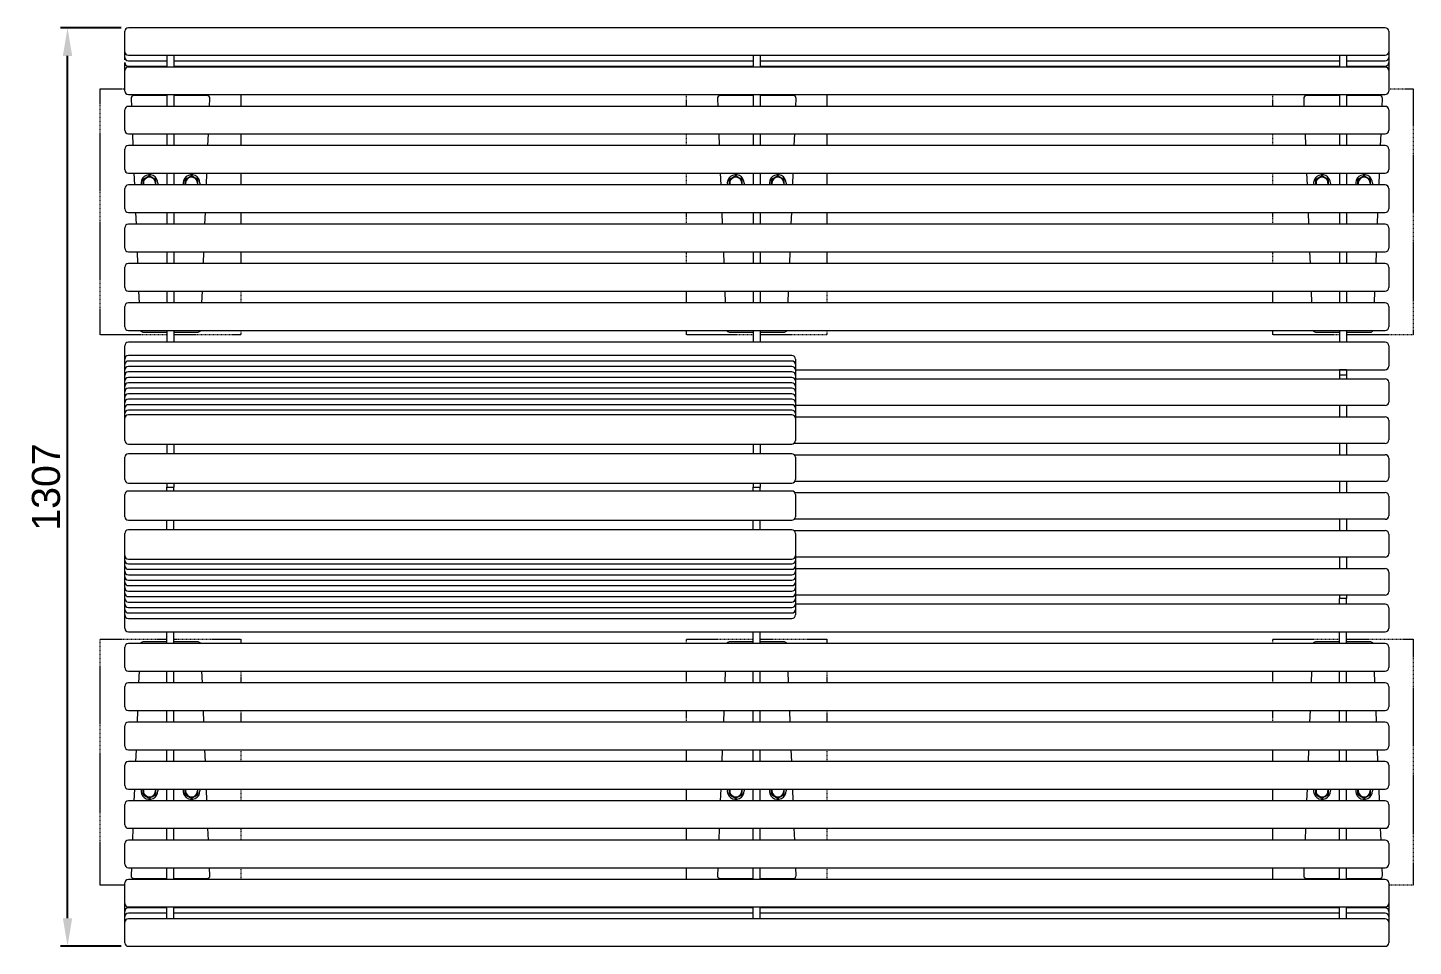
# Model space of a CAD drawing. Header units: millimetres. Extents: x -536 to 6037, y -221 to 4845.
# Drawn here: x -148 to 1825, y 1632 to 2939 of the extents above; entities that cross this region are included whole.
import ezdxf

# ---------------------------------------------------------------- set-up
doc = ezdxf.new("R2010")
doc.units = ezdxf.units.MM
doc.linetypes.add('HIDDEN', pattern=[1.905, 1.27, -0.635])
for name, color, linetype, lineweight in [('ZANO_R', 7, 'Continuous', 0), ('ZANO_R_przerywana', 7, 'HIDDEN', 0), ('ZANO_W', 1, 'Continuous', 0)]:
    doc.layers.add(name, color=color, linetype=linetype, lineweight=lineweight)
doc.styles.get("Standard").update_dxf_attribs({"font": 'ARIALUNI.TTF'})
doc.dimstyles.new('pl i ang', dxfattribs={"dimtxt": 50, "dimasz": 50, "dimexe": 1.25, "dimexo": 0.625, "dimgap": 10, "dimtad": 1, "dimtoh": 1, "dimtxsty": 'Standard', "dimcen": 2.5, "dimclrd": 1, "dimclre": 1, "dimclrt": 1, "dimadec": 0, "dimazin": 0, "dimtfac": 1, "dimtmove": 0, "dimatfit": 3, "dimfxl": 1, "dimarcsym": 1})

# ---------------------------------------------------------------- blocks, each defined once
blk = doc.blocks.new('*D424')
at = {"layer": 'ZANO_W', "color": 1, "lineweight": -2}
for p, q in [((-14.8, 2939.4), (-101.4, 2939.4)), ((-91.4, 1672), (-91.4, 2899.4)), ((-14.8, 1632), (-101.4, 1632))]:
    blk.add_line(p, q, dxfattribs=at)
at = {"layer": 'ZANO_W', "color": 1}
for points in [[(-84.8, 2899.4), (-98.1, 2899.4), (-91.4, 2939.4)], [(-98.1, 1672), (-84.8, 1672), (-91.4, 1632)]]:
    blk.add_solid(points, dxfattribs=at)
at = {"layer": 'ZANO_W', "color": 1, "insert": (-121.9, 2285.7), "char_height": 40, "attachment_point": 5, "rotation": 90}
blk.add_mtext('1307', dxfattribs=at)

msp = doc.modelspace()

# ---------------------------------------------------------------- linework, layer by layer
at = {"layer": 'ZANO_R'}
for p, q in [((-9.8, 2933.2), (-9.8, 2934.4)), ((-9.8, 2905.3), (-9.8, 2933.2)), ((1785.2, 2939.4), (-4.8, 2939.4)), ((1790.2, 2934.4), (1790.2, 2933.2)), ((1790.2, 2933.2), (1790.2, 2905.3)), ((-9.8, 2900.9), (-9.8, 2905.3)), ((-9.8, 2897.2), (-9.8, 2900.9)), ((1790.2, 2905.3), (1790.2, 2900.9)), ((1790.2, 2900.9), (1790.2, 2897.2)), ((-9.8, 2893.5), (-9.8, 2897.2)), ((-9.8, 2886), (-9.8, 2889.8)), ((-9.8, 2882.3), (-9.8, 2886)), ((-9.8, 2878.6), (-9.8, 2882.3)), ((-4.8, 2900.3), (1785.2, 2900.3)), ((-4.8, 2892.2), (50.2, 2892.2)), ((-4.8, 2884.8), (50.2, 2884.8)), ((1785.2, 2883.5), (-4.8, 2883.5)), ((50.2, 2900.3), (50.2, 2883.5)), ((60.2, 2900.3), (60.2, 2883.5)), ((60.2, 2892.2), (885.2, 2892.2)), ((60.2, 2884.8), (885.2, 2884.8)), ((885.2, 2900.3), (885.2, 2883.5)), ((895.2, 2900.3), (895.2, 2883.5)), ((895.2, 2892.2), (1720.2, 2892.2)), ((895.2, 2884.8), (1720.2, 2884.8)), ((1720.2, 2900.3), (1720.2, 2883.5)), ((1730.2, 2900.3), (1730.2, 2883.5)), ((1730.2, 2892.2), (1785.2, 2892.2)), ((1730.2, 2884.8), (1785.2, 2884.8)), ((1790.2, 2897.2), (1790.2, 2893.5)), ((1790.2, 2893.5), (1790.2, 2889.8)), ((1790.2, 2889.8), (1790.2, 2886)), ((1790.2, 2886), (1790.2, 2882.3)), ((1790.2, 2882.3), (1790.2, 2878.6)), ((-9.8, 2878.5), (-9.8, 2878.6)), ((-9.8, 2877.3), (-9.8, 2878.5)), ((-9.8, 2849.3), (-9.8, 2877.3)), ((1790.2, 2878.6), (1790.2, 2878.5)), ((1790.2, 2878.5), (1790.2, 2877.3)), ((1790.2, 2877.3), (1790.2, 2849.3)), ((-4.8, 2844.3), (1785.2, 2844.3)), ((50.2, 2842.9), (3.1, 2842.9)), ((50.2, 2844.3), (50.2, 2827.5)), ((60.2, 2844.3), (60.2, 2827.5)), ((107.3, 2842.9), (60.2, 2842.9)), ((885.2, 2842.9), (838.1, 2842.9)), ((885.2, 2844.3), (885.2, 2827.5)), ((895.2, 2844.3), (895.2, 2827.5)), ((942.3, 2842.9), (895.2, 2842.9)), ((1720.2, 2842.9), (1673.1, 2842.9)), ((1720.2, 2844.3), (1720.2, 2827.5)), ((1730.2, 2844.3), (1730.2, 2827.5)), ((1777.3, 2842.9), (1730.2, 2842.9)), ((-9.8, 2821.3), (-9.8, 2822.5)), ((1785.2, 2827.5), (-4.8, 2827.5)), ((-0.9, 2838.8), (-0.5, 2827.5)), ((110.8, 2827.5), (111.3, 2838.8)), ((834.1, 2838.8), (834.5, 2827.5)), ((945.8, 2827.5), (946.3, 2838.8)), ((1669.1, 2838.8), (1669.5, 2827.5)), ((1780.8, 2827.5), (1781.3, 2838.8)), ((1790.2, 2822.5), (1790.2, 2821.3)), ((-9.8, 2793.4), (-9.8, 2821.3)), ((1790.2, 2821.3), (1790.2, 2793.4)), ((-4.8, 2788.4), (1785.2, 2788.4)), ((1.1, 2788.4), (1.7, 2771.6)), ((50.2, 2788.4), (50.2, 2771.6)), ((60.2, 2788.4), (60.2, 2771.6)), ((108.6, 2771.6), (109.3, 2788.4)), ((836.1, 2788.4), (836.7, 2771.6)), ((885.2, 2788.4), (885.2, 2771.6)), ((895.2, 2788.4), (895.2, 2771.6)), ((943.6, 2771.6), (944.3, 2788.4)), ((1671.1, 2788.4), (1671.7, 2771.6)), ((1720.2, 2788.4), (1720.2, 2771.6)), ((1730.2, 2788.4), (1730.2, 2771.6)), ((1778.6, 2771.6), (1779.3, 2788.4)), ((-9.8, 2765.4), (-9.8, 2766.6)), ((-9.8, 2737.4), (-9.8, 2765.4)), ((1785.2, 2771.6), (-4.8, 2771.6)), ((1790.2, 2766.6), (1790.2, 2765.4)), ((1790.2, 2765.4), (1790.2, 2737.4)), ((-4.8, 2732.4), (1785.2, 2732.4)), ((3.2, 2732.4), (3.9, 2715.6)), ((16.2, 2718.2), (16.2, 2723.4)), ((34.2, 2723.4), (29.7, 2726)), ((34.2, 2718.2), (34.2, 2723.4)), ((50.2, 2732.4), (50.2, 2715.6)), ((60.2, 2732.4), (60.2, 2715.6)), ((76.2, 2718.2), (76.2, 2723.4)), ((94.2, 2718.2), (94.2, 2723.4)), ((106.5, 2715.6), (107.1, 2732.4)), ((838.2, 2732.4), (838.9, 2715.6)), ((851.2, 2718.2), (851.2, 2723.4)), ((869.2, 2718.2), (869.2, 2723.4)), ((885.2, 2732.4), (885.2, 2715.6)), ((895.2, 2732.4), (895.2, 2715.6)), ((911.2, 2718.2), (911.2, 2723.4)), ((929.2, 2718.2), (929.2, 2723.4)), ((941.5, 2715.6), (942.1, 2732.4)), ((1673.2, 2732.4), (1673.9, 2715.6)), ((1686.2, 2718.2), (1686.2, 2723.4)), ((1704.2, 2718.2), (1704.2, 2723.4)), ((1720.2, 2732.4), (1720.2, 2715.6)), ((1730.2, 2732.4), (1730.2, 2715.6)), ((1746.2, 2718.2), (1746.2, 2723.4)), ((1764.2, 2718.2), (1764.2, 2723.4)), ((1776.5, 2715.6), (1777.1, 2732.4)), ((-9.8, 2709.4), (-9.8, 2710.6)), ((-9.8, 2681.5), (-9.8, 2709.4)), ((1785.2, 2715.6), (-4.8, 2715.6)), ((16.2, 2715.6), (16.2, 2718.2)), ((34.2, 2715.6), (34.2, 2718.2)), ((76.2, 2715.6), (76.2, 2718.2)), ((94.2, 2715.6), (94.2, 2718.2)), ((851.2, 2715.6), (851.2, 2718.2)), ((869.2, 2715.6), (869.2, 2718.2)), ((911.2, 2715.6), (911.2, 2718.2)), ((929.2, 2715.6), (929.2, 2718.2)), ((1686.2, 2715.6), (1686.2, 2718.2)), ((1704.2, 2715.6), (1704.2, 2718.2)), ((1746.2, 2715.6), (1746.2, 2718.2)), ((1764.2, 2715.6), (1764.2, 2718.2)), ((1790.2, 2710.6), (1790.2, 2709.4)), ((1790.2, 2709.4), (1790.2, 2681.5)), ((-4.8, 2676.5), (1785.2, 2676.5)), ((5.4, 2676.5), (6.1, 2659.7)), ((50.2, 2676.5), (50.2, 2659.7)), ((60.2, 2676.5), (60.2, 2659.7)), ((104.3, 2659.7), (104.9, 2676.5)), ((840.4, 2676.5), (841.1, 2659.7)), ((885.2, 2676.5), (885.2, 2659.7)), ((895.2, 2676.5), (895.2, 2659.7)), ((939.3, 2659.7), (939.9, 2676.5)), ((1675.4, 2676.5), (1676.1, 2659.7)), ((1720.2, 2676.5), (1720.2, 2659.7)), ((1730.2, 2676.5), (1730.2, 2659.7)), ((1774.3, 2659.7), (1774.9, 2676.5)), ((-9.8, 2653.5), (-9.8, 2654.7)), ((-9.8, 2625.5), (-9.8, 2653.5)), ((1785.2, 2659.7), (-4.8, 2659.7)), ((1790.2, 2654.7), (1790.2, 2653.5)), ((1790.2, 2653.5), (1790.2, 2625.5)), ((-4.8, 2620.5), (1785.2, 2620.5)), ((7.6, 2620.5), (8.3, 2603.7)), ((50.2, 2620.5), (50.2, 2603.7)), ((60.2, 2620.5), (60.2, 2603.7)), ((102.1, 2603.7), (102.8, 2620.5)), ((842.6, 2620.5), (843.3, 2603.7)), ((885.2, 2620.5), (885.2, 2603.7)), ((895.2, 2620.5), (895.2, 2603.7)), ((937.1, 2603.7), (937.8, 2620.5)), ((1677.6, 2620.5), (1678.3, 2603.7)), ((1720.2, 2620.5), (1720.2, 2603.7)), ((1730.2, 2620.5), (1730.2, 2603.7)), ((1772.1, 2603.7), (1772.8, 2620.5)), ((-9.8, 2597.5), (-9.8, 2598.7)), ((-9.8, 2569.6), (-9.8, 2597.5)), ((1785.2, 2603.7), (-4.8, 2603.7)), ((1790.2, 2598.7), (1790.2, 2597.5)), ((1790.2, 2597.5), (1790.2, 2569.6)), ((-4.8, 2564.6), (1785.2, 2564.6)), ((1785.2, 2547.8), (-4.8, 2547.8)), ((9.8, 2564.6), (10.4, 2547.8)), ((50.2, 2564.6), (50.2, 2547.8)), ((60.2, 2564.6), (60.2, 2547.8)), ((99.9, 2547.8), (100.6, 2564.6)), ((844.8, 2564.6), (845.4, 2547.8)), ((885.2, 2564.6), (885.2, 2547.8)), ((895.2, 2564.6), (895.2, 2547.8)), ((934.9, 2547.8), (935.6, 2564.6)), ((1679.8, 2564.6), (1680.4, 2547.8)), ((1720.2, 2564.6), (1720.2, 2547.8)), ((1730.2, 2564.6), (1730.2, 2547.8)), ((1769.9, 2547.8), (1770.6, 2564.6)), ((-9.8, 2541.6), (-9.8, 2542.8)), ((-9.8, 2513.6), (-9.8, 2541.6)), ((1790.2, 2542.8), (1790.2, 2541.6)), ((1790.2, 2541.6), (1790.2, 2513.6)), ((-4.8, 2508.6), (1785.2, 2508.6)), ((15.9, 2506.2), (50.2, 2506.2)), ((50.2, 2508.6), (50.2, 2491.8)), ((60.2, 2508.6), (60.2, 2491.8)), ((60.2, 2506.2), (94.5, 2506.2)), ((850.9, 2506.2), (885.2, 2506.2)), ((885.2, 2508.6), (885.2, 2491.8)), ((895.2, 2508.6), (895.2, 2491.8)), ((895.2, 2506.2), (929.5, 2506.2)), ((1685.9, 2506.2), (1720.2, 2506.2)), ((1720.2, 2508.6), (1720.2, 2491.8)), ((1730.2, 2508.6), (1730.2, 2491.8)), ((1730.2, 2506.2), (1764.5, 2506.2)), ((-9.8, 2485.6), (-9.8, 2486.8)), ((1785.2, 2491.8), (-4.8, 2491.8)), ((1790.2, 2486.8), (1790.2, 2485.6)), ((-9.8, 2467.8), (-9.8, 2485.6)), ((-9.8, 2463.9), (-9.8, 2467.8)), ((940.2, 2472.8), (-4.8, 2472.8)), ((945.2, 2467.8), (945.2, 2463.9)), ((1790.2, 2485.6), (1790.2, 2457.7)), ((-9.8, 2460), (-9.8, 2463.9)), ((-9.8, 2456.1), (-9.8, 2460)), ((-9.8, 2452.3), (-9.8, 2456.1)), ((-9.8, 2448.4), (-9.8, 2452.3)), ((-9.8, 2444.5), (-9.8, 2448.4)), ((940.2, 2465), (-4.8, 2465)), ((940.2, 2457.3), (-4.8, 2457.3)), ((940.2, 2449.5), (-4.8, 2449.5)), ((945.2, 2463.9), (945.2, 2460)), ((945.2, 2460), (945.2, 2456.1)), ((945.2, 2456.1), (945.2, 2452.3)), ((945.2, 2452.7), (1785.2, 2452.7)), ((945.2, 2452.3), (945.2, 2448.4)), ((945.2, 2448.4), (945.2, 2444.5)), ((1720.2, 2452.7), (1720.2, 2452.6)), ((1730.2, 2452.6), (1720.2, 2452.6)), ((1720.2, 2452.6), (1720.2, 2444.7)), ((1730.2, 2452.7), (1730.2, 2452.6)), ((1730.2, 2452.6), (1730.2, 2444.7)), ((-9.8, 2440.6), (-9.8, 2444.5)), ((-9.8, 2436.7), (-9.8, 2440.6)), ((-9.8, 2432.8), (-9.8, 2436.7)), ((-9.8, 2429), (-9.8, 2432.8)), ((-9.8, 2425.1), (-9.8, 2429)), ((940.2, 2441.7), (-4.8, 2441.7)), ((940.2, 2434), (-4.8, 2434)), ((945.2, 2444.5), (945.2, 2440.6)), ((945.2, 2440.6), (945.2, 2436.7)), ((945.2, 2439.7), (1785.2, 2439.7)), ((945.2, 2436.7), (945.2, 2432.8)), ((945.2, 2432.8), (945.2, 2429)), ((945.2, 2429), (945.2, 2425.1)), ((1730.2, 2444.7), (1720.2, 2444.7)), ((1720.2, 2444.7), (1720.2, 2439.7)), ((1730.2, 2444.7), (1730.2, 2439.7)), ((1790.2, 2434.7), (1790.2, 2406.7)), ((-9.8, 2421.2), (-9.8, 2425.1)), ((-9.8, 2417.3), (-9.8, 2421.2)), ((-9.8, 2413.4), (-9.8, 2417.3)), ((-9.8, 2409.5), (-9.8, 2413.4)), ((-9.8, 2405.6), (-9.8, 2409.5)), ((940.2, 2426.2), (-4.8, 2426.2)), ((940.2, 2418.4), (-4.8, 2418.4)), ((940.2, 2410.6), (-4.8, 2410.6)), ((945.2, 2425.1), (945.2, 2421.2)), ((945.2, 2421.2), (945.2, 2417.3)), ((945.2, 2417.3), (945.2, 2413.4)), ((945.2, 2413.4), (945.2, 2409.5)), ((945.2, 2409.5), (945.2, 2405.6)), ((-9.8, 2401.8), (-9.8, 2405.6)), ((-9.8, 2397.9), (-9.8, 2401.8)), ((-9.8, 2394), (-9.8, 2397.9)), ((-9.8, 2390.1), (-9.8, 2394)), ((-9.8, 2386.2), (-9.8, 2390.1)), ((940.2, 2402.9), (-4.8, 2402.9)), ((940.2, 2395.1), (-4.8, 2395.1)), ((940.2, 2388.5), (-4.8, 2388.5)), ((945.2, 2405.6), (945.2, 2401.8)), ((945.2, 2401.8), (945.2, 2397.9)), ((1785.2, 2401.7), (945.2, 2401.7)), ((945.2, 2397.9), (945.2, 2394)), ((945.2, 2394), (945.2, 2390.1)), ((945.2, 2390.1), (945.2, 2386.2)), ((1720.2, 2401.7), (1720.2, 2385.7)), ((1730.2, 2401.7), (1730.2, 2385.7)), ((-9.8, 2383.5), (-9.8, 2386.2)), ((-9.8, 2379.6), (-9.8, 2383.5)), ((-9.8, 2351.9), (-9.8, 2379.6)), ((945.2, 2386.2), (945.2, 2383.5)), ((945.2, 2385.7), (1785.2, 2385.7)), ((945.2, 2383.5), (945.2, 2379.6)), ((945.2, 2379.6), (945.2, 2351.9)), ((1790.2, 2380.7), (1790.2, 2352.7)), ((-4.8, 2346.9), (940.2, 2346.9)), ((940.2, 2333), (-4.8, 2333)), ((50.2, 2346.9), (50.2, 2333)), ((60.2, 2346.9), (60.2, 2333)), ((885.2, 2346.9), (885.2, 2333)), ((895.2, 2346.9), (895.2, 2333)), ((1785.2, 2347.7), (943, 2347.7)), ((943.5, 2331.7), (1785.2, 2331.7)), ((1720.2, 2347.7), (1720.2, 2331.7)), ((1730.2, 2347.7), (1730.2, 2331.7)), ((-9.8, 2324.1), (-9.8, 2328)), ((-9.8, 2296.4), (-9.8, 2324.1)), ((945.2, 2328), (945.2, 2324.1)), ((945.2, 2324.1), (945.2, 2296.4)), ((1790.2, 2326.7), (1790.2, 2298.7)), ((-4.8, 2291.4), (940.2, 2291.4)), ((50.2, 2291.4), (50.2, 2285.7)), ((60.2, 2291.4), (60.2, 2285.7)), ((885.2, 2291.4), (885.2, 2285.7)), ((895.2, 2291.4), (895.2, 2285.7)), ((1785.2, 2293.7), (944.4, 2293.7)), ((1720.2, 2293.7), (1720.2, 2277.7)), ((1730.2, 2293.7), (1730.2, 2277.7)), ((-9.8, 2247.3), (-9.8, 2275)), ((940.2, 2280), (-4.8, 2280)), ((50.2, 2285.7), (60.2, 2285.7)), ((50.2, 2280), (50.2, 2285.7)), ((60.2, 2280), (60.2, 2285.7)), ((885.2, 2285.7), (895.2, 2285.7)), ((885.2, 2280), (885.2, 2285.7)), ((895.2, 2280), (895.2, 2285.7)), ((944.4, 2277.7), (1785.2, 2277.7)), ((945.2, 2275), (945.2, 2247.3)), ((1790.2, 2272.7), (1790.2, 2244.7)), ((-9.8, 2243.4), (-9.8, 2247.3)), ((-4.8, 2238.4), (940.2, 2238.4)), ((50.2, 2224.6), (50.2, 2238.4)), ((60.2, 2224.6), (60.2, 2238.4)), ((885.2, 2224.6), (885.2, 2238.4)), ((895.2, 2224.6), (895.2, 2238.4)), ((1785.2, 2239.7), (943.5, 2239.7)), ((945.2, 2247.3), (945.2, 2243.4)), ((1720.2, 2239.7), (1720.2, 2223.7)), ((1730.2, 2239.7), (1730.2, 2223.7)), ((-9.8, 2191.9), (-9.8, 2219.6)), ((940.2, 2224.6), (-4.8, 2224.6)), ((943, 2223.7), (1785.2, 2223.7)), ((945.2, 2219.6), (945.2, 2191.9)), ((1790.2, 2218.7), (1790.2, 2190.7)), ((-9.8, 2188), (-9.8, 2191.9)), ((945.2, 2191.9), (945.2, 2188)), ((-9.8, 2185.2), (-9.8, 2188)), ((-9.8, 2181.3), (-9.8, 2185.2)), ((-9.8, 2177.4), (-9.8, 2181.3)), ((-9.8, 2173.6), (-9.8, 2177.4)), ((-9.8, 2169.7), (-9.8, 2173.6)), ((-4.8, 2183), (940.2, 2183)), ((-4.8, 2176.3), (940.2, 2176.3)), ((945.2, 2188), (945.2, 2185.2)), ((1785.2, 2185.7), (945.2, 2185.7)), ((945.2, 2185.2), (945.2, 2181.3)), ((945.2, 2181.3), (945.2, 2177.4)), ((945.2, 2177.4), (945.2, 2173.6)), ((945.2, 2173.6), (945.2, 2169.7)), ((1720.2, 2185.7), (1720.2, 2169.7)), ((1730.2, 2185.7), (1730.2, 2169.7)), ((-9.8, 2165.8), (-9.8, 2169.7)), ((-9.8, 2161.9), (-9.8, 2165.8)), ((-9.8, 2158), (-9.8, 2161.9)), ((-9.8, 2154.1), (-9.8, 2158)), ((-9.8, 2150.3), (-9.8, 2154.1)), ((-4.8, 2168.6), (940.2, 2168.6)), ((-4.8, 2160.8), (940.2, 2160.8)), ((-4.8, 2153), (940.2, 2153)), ((945.2, 2169.7), (1785.2, 2169.7)), ((945.2, 2169.7), (945.2, 2165.8)), ((945.2, 2165.8), (945.2, 2161.9)), ((945.2, 2161.9), (945.2, 2158)), ((945.2, 2158), (945.2, 2154.1)), ((945.2, 2154.1), (945.2, 2150.3)), ((1790.2, 2164.7), (1790.2, 2136.7)), ((-9.8, 2146.4), (-9.8, 2150.3)), ((-9.8, 2142.5), (-9.8, 2146.4)), ((-9.8, 2138.6), (-9.8, 2142.5)), ((-9.8, 2134.7), (-9.8, 2138.6)), ((-9.8, 2130.8), (-9.8, 2134.7)), ((-4.8, 2145.3), (940.2, 2145.3)), ((-4.8, 2137.5), (940.2, 2137.5)), ((945.2, 2150.3), (945.2, 2146.4)), ((945.2, 2146.4), (945.2, 2142.5)), ((945.2, 2142.5), (945.2, 2138.6)), ((945.2, 2138.6), (945.2, 2134.7)), ((945.2, 2134.7), (945.2, 2130.8)), ((1785.2, 2131.7), (945.2, 2131.7)), ((1720.2, 2131.7), (1720.2, 2126.8)), ((1730.2, 2131.7), (1730.2, 2126.8)), ((-9.8, 2127), (-9.8, 2130.8)), ((-9.8, 2123.1), (-9.8, 2127)), ((-9.8, 2119.2), (-9.8, 2123.1)), ((-9.8, 2115.3), (-9.8, 2119.2)), ((-9.8, 2111.4), (-9.8, 2115.3)), ((-4.8, 2129.7), (940.2, 2129.7)), ((-4.8, 2122), (940.2, 2122)), ((-4.8, 2114.2), (940.2, 2114.2)), ((945.2, 2130.8), (945.2, 2127)), ((945.2, 2127), (945.2, 2123.1)), ((945.2, 2123.1), (945.2, 2119.2)), ((945.2, 2119.2), (945.2, 2115.3)), ((1785.2, 2118.8), (945.2, 2118.8)), ((945.2, 2115.3), (945.2, 2111.4)), ((1730.2, 2126.8), (1720.2, 2126.8)), ((1720.2, 2118.8), (1720.2, 2126.8)), ((1730.2, 2118.8), (1720.2, 2118.8)), ((1720.2, 2118.8), (1720.2, 2118.8)), ((1730.2, 2118.8), (1730.2, 2126.8)), ((1730.2, 2118.8), (1730.2, 2118.8)), ((1790.2, 2113.8), (1790.2, 2085.8)), ((-9.8, 2107.5), (-9.8, 2111.4)), ((-9.8, 2103.6), (-9.8, 2107.5)), ((-9.8, 2085.8), (-9.8, 2103.6)), ((-4.8, 2106.4), (940.2, 2106.4)), ((-4.8, 2098.6), (940.2, 2098.6)), ((945.2, 2111.4), (945.2, 2107.5)), ((945.2, 2107.5), (945.2, 2103.6)), ((-9.8, 2084.6), (-9.8, 2085.8)), ((-4.8, 2079.6), (1785.2, 2079.6)), ((50.2, 2062.8), (50.2, 2079.6)), ((60.2, 2062.8), (60.2, 2079.6)), ((885.2, 2062.8), (885.2, 2079.6)), ((895.2, 2062.8), (895.2, 2079.6)), ((1720.2, 2062.8), (1720.2, 2079.6)), ((1730.2, 2062.8), (1730.2, 2079.6)), ((1790.2, 2085.8), (1790.2, 2084.6)), ((-9.8, 2029.9), (-9.8, 2057.8)), ((1785.2, 2062.8), (-4.8, 2062.8)), ((50.2, 2065.2), (15.9, 2065.2)), ((94.5, 2065.2), (60.2, 2065.2)), ((885.2, 2065.2), (850.9, 2065.2)), ((929.5, 2065.2), (895.2, 2065.2)), ((1720.2, 2065.2), (1685.9, 2065.2)), ((1764.5, 2065.2), (1730.2, 2065.2)), ((1790.2, 2057.8), (1790.2, 2029.9)), ((-9.8, 2028.7), (-9.8, 2029.9)), ((-4.8, 2023.7), (1785.2, 2023.7)), ((10.4, 2023.7), (9.8, 2006.9)), ((50.2, 2006.9), (50.2, 2023.7)), ((60.2, 2006.9), (60.2, 2023.7)), ((100.6, 2006.9), (99.9, 2023.7)), ((845.4, 2023.7), (844.8, 2006.9)), ((885.2, 2006.9), (885.2, 2023.7)), ((895.2, 2006.9), (895.2, 2023.7)), ((935.6, 2006.9), (934.9, 2023.7)), ((1680.4, 2023.7), (1679.8, 2006.9)), ((1720.2, 2006.9), (1720.2, 2023.7)), ((1730.2, 2006.9), (1730.2, 2023.7)), ((1770.6, 2006.9), (1769.9, 2023.7)), ((1790.2, 2029.9), (1790.2, 2028.7)), ((-9.8, 1973.9), (-9.8, 2001.9)), ((1785.2, 2006.9), (-4.8, 2006.9)), ((1790.2, 2001.9), (1790.2, 1973.9)), ((-9.8, 1972.7), (-9.8, 1973.9)), ((1790.2, 1973.9), (1790.2, 1972.7)), ((-4.8, 1967.7), (1785.2, 1967.7)), ((8.3, 1967.7), (7.6, 1950.9)), ((50.2, 1950.9), (50.2, 1967.7)), ((60.2, 1950.9), (60.2, 1967.7)), ((102.8, 1950.9), (102.1, 1967.7)), ((843.3, 1967.7), (842.6, 1950.9)), ((885.2, 1950.9), (885.2, 1967.7)), ((895.2, 1950.9), (895.2, 1967.7)), ((937.8, 1950.9), (937.1, 1967.7)), ((1678.3, 1967.7), (1677.6, 1950.9)), ((1720.2, 1950.9), (1720.2, 1967.7)), ((1730.2, 1950.9), (1730.2, 1967.7)), ((1772.8, 1950.9), (1772.1, 1967.7)), ((-9.8, 1918), (-9.8, 1945.9)), ((1785.2, 1950.9), (-4.8, 1950.9)), ((1790.2, 1945.9), (1790.2, 1918)), ((-9.8, 1916.8), (-9.8, 1918)), ((1790.2, 1918), (1790.2, 1916.8)), ((-4.8, 1911.8), (1785.2, 1911.8)), ((1785.2, 1895), (-4.8, 1895)), ((6.1, 1911.8), (5.4, 1895)), ((50.2, 1895), (50.2, 1911.8)), ((60.2, 1895), (60.2, 1911.8)), ((104.9, 1895), (104.3, 1911.8)), ((841.1, 1911.8), (840.4, 1895)), ((885.2, 1895), (885.2, 1911.8)), ((895.2, 1895), (895.2, 1911.8)), ((939.9, 1895), (939.3, 1911.8)), ((1676.1, 1911.8), (1675.4, 1895)), ((1720.2, 1895), (1720.2, 1911.8)), ((1730.2, 1895), (1730.2, 1911.8)), ((1774.9, 1895), (1774.3, 1911.8)), ((-9.8, 1862), (-9.8, 1890)), ((1790.2, 1890), (1790.2, 1862)), ((-9.8, 1860.8), (-9.8, 1862)), ((-4.8, 1855.8), (1785.2, 1855.8)), ((3.9, 1855.8), (3.2, 1839)), ((16.2, 1853.2), (16.2, 1855.8)), ((34.2, 1853.2), (34.2, 1855.8)), ((50.2, 1839), (50.2, 1855.8)), ((60.2, 1839), (60.2, 1855.8)), ((76.2, 1853.2), (76.2, 1855.8)), ((94.2, 1853.2), (94.2, 1855.8)), ((107.1, 1839), (106.5, 1855.8)), ((838.9, 1855.8), (838.2, 1839)), ((851.2, 1853.2), (851.2, 1855.8)), ((869.2, 1853.2), (869.2, 1855.8)), ((885.2, 1839), (885.2, 1855.8)), ((895.2, 1839), (895.2, 1855.8)), ((911.2, 1853.2), (911.2, 1855.8)), ((929.2, 1853.2), (929.2, 1855.8)), ((942.1, 1839), (941.5, 1855.8)), ((1673.9, 1855.8), (1673.2, 1839)), ((1686.2, 1853.2), (1686.2, 1855.8)), ((1704.2, 1853.2), (1704.2, 1855.8)), ((1720.2, 1839), (1720.2, 1855.8)), ((1730.2, 1839), (1730.2, 1855.8)), ((1746.2, 1853.2), (1746.2, 1855.8)), ((1764.2, 1853.2), (1764.2, 1855.8)), ((1777.1, 1839), (1776.5, 1855.8)), ((1790.2, 1862), (1790.2, 1860.8)), ((1785.2, 1839), (-4.8, 1839)), ((16.2, 1848), (16.2, 1853.2)), ((34.2, 1848), (34.2, 1853.2)), ((76.2, 1848), (76.2, 1853.2)), ((94.2, 1848), (94.2, 1853.2)), ((851.2, 1848), (851.2, 1853.2)), ((869.2, 1848), (869.2, 1853.2)), ((911.2, 1848), (911.2, 1853.2)), ((929.2, 1848), (929.2, 1853.2)), ((1686.2, 1848), (1686.2, 1853.2)), ((1704.2, 1848), (1704.2, 1853.2)), ((1746.2, 1848), (1746.2, 1853.2)), ((1764.2, 1848), (1764.2, 1853.2)), ((-9.8, 1806.1), (-9.8, 1834)), ((1790.2, 1834), (1790.2, 1806.1)), ((-9.8, 1804.9), (-9.8, 1806.1)), ((-4.8, 1799.9), (1785.2, 1799.9)), ((1.7, 1799.9), (1.1, 1783.1)), ((50.2, 1783.1), (50.2, 1799.9)), ((60.2, 1783.1), (60.2, 1799.9)), ((109.3, 1783.1), (108.6, 1799.9)), ((836.7, 1799.9), (836.1, 1783.1)), ((885.2, 1783.1), (885.2, 1799.9)), ((895.2, 1783.1), (895.2, 1799.9)), ((944.3, 1783.1), (943.6, 1799.9)), ((1671.7, 1799.9), (1671.1, 1783.1)), ((1720.2, 1783.1), (1720.2, 1799.9)), ((1730.2, 1783.1), (1730.2, 1799.9)), ((1779.3, 1783.1), (1778.6, 1799.9)), ((1790.2, 1806.1), (1790.2, 1804.9)), ((-9.8, 1750.1), (-9.8, 1778.1)), ((1785.2, 1783.1), (-4.8, 1783.1)), ((1790.2, 1778.1), (1790.2, 1750.1)), ((-9.8, 1748.9), (-9.8, 1750.1)), ((-4.8, 1743.9), (1785.2, 1743.9)), ((-0.5, 1743.9), (-0.9, 1732.7)), ((50.2, 1727.1), (50.2, 1743.9)), ((60.2, 1727.1), (60.2, 1743.9)), ((111.3, 1732.7), (110.8, 1743.9)), ((834.5, 1743.9), (834.1, 1732.7)), ((885.2, 1727.1), (885.2, 1743.9)), ((895.2, 1727.1), (895.2, 1743.9)), ((946.3, 1732.7), (945.8, 1743.9)), ((1625.2, 1727.1), (1625.2, 1743.9)), ((1669.5, 1743.9), (1669.1, 1732.7)), ((1720.2, 1727.1), (1720.2, 1743.9)), ((1730.2, 1727.1), (1730.2, 1743.9)), ((1781.3, 1732.7), (1780.8, 1743.9)), ((1790.2, 1750.1), (1790.2, 1748.9)), ((-9.8, 1694.2), (-9.8, 1722.1)), ((1785.2, 1727.1), (-4.8, 1727.1)), ((3.1, 1728.5), (50.2, 1728.5)), ((60.2, 1728.5), (107.3, 1728.5)), ((838.1, 1728.5), (885.2, 1728.5)), ((895.2, 1728.5), (942.3, 1728.5)), ((1673.1, 1728.5), (1720.2, 1728.5)), ((1730.2, 1728.5), (1777.3, 1728.5)), ((1790.2, 1722.1), (1790.2, 1694.2)), ((-9.8, 1693), (-9.8, 1694.2)), ((-9.8, 1692.9), (-9.8, 1693)), ((-9.8, 1689.1), (-9.8, 1692.9)), ((-9.8, 1685.4), (-9.8, 1689.1)), ((-9.8, 1681.7), (-9.8, 1685.4)), ((-9.8, 1678), (-9.8, 1681.7)), ((-9.8, 1674.2), (-9.8, 1678)), ((-4.8, 1688), (1785.2, 1688)), ((50.2, 1686.7), (-4.8, 1686.7)), ((50.2, 1679.2), (-4.8, 1679.2)), ((50.2, 1671.2), (50.2, 1688)), ((60.2, 1671.2), (60.2, 1688)), ((885.2, 1686.7), (60.2, 1686.7)), ((885.2, 1679.2), (60.2, 1679.2)), ((885.2, 1671.2), (885.2, 1688)), ((895.2, 1671.2), (895.2, 1688)), ((1720.2, 1686.7), (895.2, 1686.7)), ((1720.2, 1679.2), (895.2, 1679.2)), ((1720.2, 1671.2), (1720.2, 1688)), ((1730.2, 1671.2), (1730.2, 1688)), ((1785.2, 1686.7), (1730.2, 1686.7)), ((1785.2, 1679.2), (1730.2, 1679.2)), ((1790.2, 1694.2), (1790.2, 1693)), ((1790.2, 1693), (1790.2, 1692.9)), ((1790.2, 1692.9), (1790.2, 1689.1)), ((1790.2, 1689.1), (1790.2, 1685.4)), ((1790.2, 1685.4), (1790.2, 1681.7)), ((1790.2, 1681.7), (1790.2, 1678)), ((1790.2, 1678), (1790.2, 1674.2)), ((-9.8, 1670.5), (-9.8, 1674.2)), ((-9.8, 1666.2), (-9.8, 1670.5)), ((-9.8, 1638.2), (-9.8, 1666.2)), ((1785.2, 1671.2), (-4.8, 1671.2)), ((1790.2, 1674.2), (1790.2, 1670.5)), ((1790.2, 1670.5), (1790.2, 1666.2)), ((1790.2, 1666.2), (1790.2, 1638.2)), ((-9.8, 1637), (-9.8, 1638.2)), ((1790.2, 1638.2), (1790.2, 1637)), ((-4.8, 1632), (1785.2, 1632))]:
    msp.add_line(p, q, dxfattribs=at)
at = {"layer": 'ZANO_R', "flags": 128}
for points in [[(20.7, 2726), (20.4, 2725.9), (18.3, 2724.6), (16.2, 2723.4)], [(25.2, 2728.6), (23, 2727.4), (20.7, 2726)], [(29.7, 2726), (29.4, 2726.2), (27.3, 2727.4), (25.2, 2728.6)], [(80.7, 2726), (80.4, 2725.9), (78.3, 2724.6), (76.2, 2723.4)], [(85.2, 2728.6), (83, 2727.4), (80.7, 2726)], [(89.7, 2726), (89.4, 2726.2), (87.3, 2727.4), (85.2, 2728.6)], [(94.2, 2723.4), (92, 2724.7), (89.7, 2726)], [(855.7, 2726), (855.4, 2725.9), (853.3, 2724.6), (851.2, 2723.4)], [(860.2, 2728.6), (858, 2727.4), (855.7, 2726)], [(864.7, 2726), (864.4, 2726.2), (862.3, 2727.4), (860.2, 2728.6)], [(869.2, 2723.4), (867, 2724.7), (864.7, 2726)], [(915.7, 2726), (915.4, 2725.9), (913.3, 2724.6), (911.2, 2723.4)], [(920.2, 2728.6), (918, 2727.4), (915.7, 2726)], [(924.7, 2726), (924.4, 2726.2), (922.3, 2727.4), (920.2, 2728.6)], [(929.2, 2723.4), (927, 2724.7), (924.7, 2726)], [(1690.7, 2726), (1690.4, 2725.9), (1688.3, 2724.6), (1686.2, 2723.4)], [(1695.2, 2728.6), (1693, 2727.4), (1690.7, 2726)], [(1699.7, 2726), (1699.4, 2726.2), (1697.3, 2727.4), (1695.2, 2728.6)], [(1704.2, 2723.4), (1702, 2724.7), (1699.7, 2726)], [(1750.7, 2726), (1750.4, 2725.9), (1748.3, 2724.6), (1746.2, 2723.4)], [(1755.2, 2728.6), (1753, 2727.4), (1750.7, 2726)], [(1759.7, 2726), (1759.4, 2726.2), (1757.3, 2727.4), (1755.2, 2728.6)], [(1764.2, 2723.4), (1762, 2724.7), (1759.7, 2726)], [(33.7, 2718.2), (33.5, 2716.5), (33.3, 2715.6)], [(37.2, 2718.2), (37, 2716.2), (36.9, 2715.6)], [(93.7, 2718.2), (93.5, 2716.5), (93.3, 2715.6)], [(97.2, 2718.2), (97, 2716.2), (96.9, 2715.6)], [(868.7, 2718.2), (868.5, 2716.5), (868.3, 2715.6)], [(872.2, 2718.2), (872, 2716.2), (871.9, 2715.6)], [(928.7, 2718.2), (928.5, 2716.5), (928.3, 2715.6)], [(932.2, 2718.2), (932, 2716.2), (931.9, 2715.6)], [(1703.7, 2718.2), (1703.5, 2716.5), (1703.3, 2715.6)], [(1707.2, 2718.2), (1707, 2716.2), (1706.9, 2715.6)], [(1763.7, 2718.2), (1763.5, 2716.5), (1763.3, 2715.6)], [(1767.2, 2718.2), (1767, 2716.2), (1766.9, 2715.6)], [(1764.5, 2506.2), (1765.2, 2506.3), (1766, 2506.5), (1766.6, 2506.9), (1767.2, 2507.4), (1767.7, 2507.9), (1768.1, 2508.6), (1768.1, 2508.6)], [(33.3, 1855.8), (33.5, 1855), (33.7, 1853.2)], [(36.9, 1855.8), (37, 1855.3), (37.2, 1853.2)], [(93.3, 1855.8), (93.5, 1855), (93.7, 1853.2)], [(96.9, 1855.8), (97, 1855.3), (97.2, 1853.2)], [(868.3, 1855.8), (868.5, 1855), (868.7, 1853.2)], [(871.9, 1855.8), (872, 1855.3), (872.2, 1853.2)], [(928.3, 1855.8), (928.5, 1855), (928.7, 1853.2)], [(931.9, 1855.8), (932, 1855.3), (932.2, 1853.2)], [(1703.3, 1855.8), (1703.5, 1855), (1703.7, 1853.2)], [(1706.9, 1855.8), (1707, 1855.3), (1707.2, 1853.2)], [(1763.3, 1855.8), (1763.5, 1855), (1763.7, 1853.2)], [(1766.9, 1855.8), (1767, 1855.3), (1767.2, 1853.2)], [(16.2, 1848), (18.4, 1846.7), (20.7, 1845.4)], [(20.7, 1845.4), (21, 1845.2), (23.1, 1844), (25.2, 1842.8)], [(25.2, 1842.8), (27.4, 1844.1), (29.7, 1845.4)], [(29.7, 1845.4), (30, 1845.6), (32.1, 1846.8), (34.2, 1848)], [(76.2, 1848), (78.4, 1846.7), (80.7, 1845.4)], [(80.7, 1845.4), (81, 1845.2), (83.1, 1844), (85.2, 1842.8)], [(85.2, 1842.8), (87.4, 1844.1), (89.7, 1845.4)], [(89.7, 1845.4), (90, 1845.6), (92.1, 1846.8), (94.2, 1848)], [(851.2, 1848), (853.4, 1846.7), (855.7, 1845.4)], [(855.7, 1845.4), (856, 1845.2), (858.1, 1844), (860.2, 1842.8)], [(860.2, 1842.8), (862.4, 1844.1), (864.7, 1845.4)], [(864.7, 1845.4), (865, 1845.6), (867.1, 1846.8), (869.2, 1848)], [(911.2, 1848), (913.4, 1846.7), (915.7, 1845.4)], [(915.7, 1845.4), (916, 1845.2), (918.1, 1844), (920.2, 1842.8)], [(920.2, 1842.8), (922.4, 1844.1), (924.7, 1845.4)], [(924.7, 1845.4), (925, 1845.6), (927.1, 1846.8), (929.2, 1848)], [(1686.2, 1848), (1688.4, 1846.7), (1690.7, 1845.4)], [(1690.7, 1845.4), (1691, 1845.2), (1693.1, 1844), (1695.2, 1842.8)], [(1695.2, 1842.8), (1697.4, 1844.1), (1699.7, 1845.4)], [(1699.7, 1845.4), (1700, 1845.6), (1702.1, 1846.8), (1704.2, 1848)], [(1746.2, 1848), (1748.4, 1846.7), (1750.7, 1845.4)], [(1750.7, 1845.4), (1751, 1845.2), (1753.1, 1844), (1755.2, 1842.8)], [(1755.2, 1842.8), (1757.4, 1844.1), (1759.7, 1845.4)], [(1759.7, 1845.4), (1760, 1845.6), (1762.1, 1846.8), (1764.2, 1848)]]:
    msp.add_lwpolyline(points, dxfattribs=at)
at = {"layer": 'ZANO_R'}
for centre, radius, start, end in [((-4.8, 2934.4), 5, 90, 180), ((1785.2, 2934.4), 5, 0, 90), ((-4.8, 2905.3), 5, 180, 270), ((1785.2, 2905.3), 5, 270, 0), ((-4.8, 2897.2), 5, 180, 270), ((-4.8, 2889.8), 5, 180, 270), ((-4.8, 2878.5), 5, 90, 180), ((-4.8, 2882.3), 5, 180, 202.5826), ((1785.2, 2897.2), 5, 270, 0), ((1785.2, 2889.8), 5, 270, 0), ((1785.2, 2878.5), 5, 0, 90), ((1785.2, 2882.3), 5, 337.4174, 0), ((-4.8, 2849.3), 5, 180, 270), ((3.1, 2838.9), 4, 90, 182.2323), ((107.3, 2838.9), 4, 357.7677, 90), ((838.1, 2838.9), 4, 90, 182.2323), ((942.3, 2838.9), 4, 357.7677, 90), ((1673.1, 2838.9), 4, 90, 182.2323), ((1777.3, 2838.9), 4, 357.7677, 90), ((1785.2, 2849.3), 5, 270, 0), ((-4.8, 2822.5), 5, 90, 180), ((1785.2, 2822.5), 5, 0, 90), ((-4.8, 2793.4), 5, 180, 270), ((1785.2, 2793.4), 5, 270, 0), ((-4.8, 2766.6), 5, 90, 180), ((1785.2, 2766.6), 5, 0, 90), ((-4.8, 2737.4), 5, 180, 270), ((25.2, 2718.2), 12, 0, 192.6628), ((25.2, 2718.2), 9, 120, 180), ((25.2, 2718.2), 8.5, 0, 198.0278), ((25.2, 2718.2), 9, 60, 120), ((25.2, 2718.2), 9, 0, 60), ((85.2, 2718.2), 12, 0, 192.6628), ((85.2, 2718.2), 9, 120, 180), ((85.2, 2718.2), 8.5, 0, 198.0278), ((85.2, 2718.2), 9, 60, 120), ((85.2, 2718.2), 9, 0, 60), ((860.2, 2718.2), 12, 0, 192.6628), ((860.2, 2718.2), 9, 120, 180), ((860.2, 2718.2), 8.5, 0, 198.0278), ((860.2, 2718.2), 9, 60, 120), ((860.2, 2718.2), 9, 0, 60), ((920.2, 2718.2), 12, 0, 192.6628), ((920.2, 2718.2), 9, 120, 180), ((920.2, 2718.2), 8.5, 0, 198.0278), ((920.2, 2718.2), 9, 60, 120), ((920.2, 2718.2), 9, 0, 60), ((1695.2, 2718.2), 12, 0, 192.6625), ((1695.2, 2718.2), 9, 120, 180), ((1695.2, 2718.2), 8.5, 0, 198.0272), ((1695.2, 2718.2), 9, 60, 120), ((1695.2, 2718.2), 9, 0, 60), ((1755.2, 2718.2), 12, 0, 192.6625), ((1755.2, 2718.2), 9, 120, 180), ((1755.2, 2718.2), 8.5, 0, 198.0272), ((1755.2, 2718.2), 9, 60, 120), ((1755.2, 2718.2), 9, 0, 60), ((1785.2, 2737.4), 5, 270, 0), ((-4.8, 2710.6), 5, 90, 180), ((25.2, 2718.2), 9, 180, 196.9948), ((25.2, 2718.2), 9, 343.0052, 0), ((85.2, 2718.2), 9, 180, 196.9948), ((85.2, 2718.2), 9, 343.0052, 0), ((860.2, 2718.2), 9, 180, 196.9948), ((860.2, 2718.2), 9, 343.0052, 0), ((920.2, 2718.2), 9, 180, 196.9948), ((920.2, 2718.2), 9, 343.0052, 0), ((1695.2, 2718.2), 9, 180, 196.9943), ((1695.2, 2718.2), 9, 343.0057, 0), ((1755.2, 2718.2), 9, 180, 196.9943), ((1755.2, 2718.2), 9, 343.0057, 0), ((1785.2, 2710.6), 5, 0, 90), ((-4.8, 2681.5), 5, 180, 270), ((1785.2, 2681.5), 5, 270, 0), ((-4.8, 2654.7), 5, 90, 180), ((1785.2, 2654.7), 5, 0, 90), ((-4.8, 2625.5), 5, 180, 270), ((1785.2, 2625.5), 5, 270, 0), ((-4.8, 2598.7), 5, 90, 180), ((1785.2, 2598.7), 5, 0, 90), ((-4.8, 2569.6), 5, 180, 270), ((1785.2, 2569.6), 5, 270, 0), ((-4.8, 2542.8), 5, 90, 180), ((1785.2, 2542.8), 5, 0, 90), ((-4.8, 2513.6), 5, 180, 270), ((15.9, 2510.2), 4, 204.175, 270), ((94.5, 2510.2), 4, 270, 335.825), ((850.9, 2510.2), 4, 204.175, 270), ((929.5, 2510.2), 4, 270, 335.825), ((1685.9, 2510.2), 4, 204.1739, 270), ((1785.2, 2513.6), 5, 270, 0), ((-4.8, 2486.8), 5, 90, 180), ((1785.2, 2486.8), 5, 0, 90), ((-4.8, 2467.8), 5, 90, 180), ((940.2, 2467.8), 5, 0, 90), ((-4.8, 2460), 5, 90, 180), ((-4.8, 2452.3), 5, 90, 180), ((-4.8, 2444.5), 5, 90, 180), ((940.2, 2460), 5, 0, 90), ((940.2, 2452.3), 5, 0, 90), ((940.2, 2444.5), 5, 0, 90), ((1785.2, 2457.7), 5, 270, 0), ((-4.8, 2436.7), 5, 90, 180), ((-4.8, 2429), 5, 90, 180), ((940.2, 2436.7), 5, 0, 90), ((940.2, 2429), 5, 0, 90), ((1785.2, 2434.7), 5, 0, 90), ((-4.8, 2421.2), 5, 90, 180), ((-4.8, 2413.4), 5, 90, 180), ((-4.8, 2405.6), 5, 90, 180), ((940.2, 2421.2), 5, 0, 90), ((940.2, 2413.4), 5, 0, 90), ((940.2, 2405.6), 5, 0, 90), ((-4.8, 2397.9), 5, 90, 180), ((-4.8, 2390.1), 5, 90, 180), ((-4.8, 2383.5), 5, 90, 180), ((940.2, 2397.9), 5, 0, 90), ((940.2, 2390.1), 5, 0, 90), ((940.2, 2383.5), 5, 0, 90), ((1785.2, 2406.7), 5, 270, 0), ((1785.2, 2380.7), 5, 0, 90), ((-4.8, 2351.9), 5, 180, 270), ((940.2, 2351.9), 5, 270, 0), ((1785.2, 2352.7), 5, 270, 0), ((-4.8, 2328), 5, 90, 180), ((940.2, 2328), 5, 0, 90), ((1785.2, 2326.7), 5, 0, 90), ((-4.8, 2296.4), 5, 180, 270), ((940.2, 2296.4), 5, 270, 0), ((1785.2, 2298.7), 5, 270, 0), ((-4.8, 2275), 5, 90, 180), ((940.2, 2275), 5, 0, 90), ((1785.2, 2272.7), 5, 0, 90), ((-4.8, 2243.4), 5, 180, 270), ((940.2, 2243.4), 5, 270, 0), ((1785.2, 2244.7), 5, 270, 0), ((-4.8, 2219.6), 5, 90, 180), ((940.2, 2219.6), 5, 0, 90), ((1785.2, 2218.7), 5, 0, 90), ((1785.2, 2190.7), 5, 270, 0), ((-4.8, 2188), 5, 180, 270), ((-4.8, 2181.3), 5, 180, 270), ((-4.8, 2173.6), 5, 180, 270), ((940.2, 2188), 5, 270, 0), ((940.2, 2181.3), 5, 270, 0), ((940.2, 2173.6), 5, 270, 0), ((-4.8, 2165.8), 5, 180, 270), ((-4.8, 2158), 5, 180, 270), ((940.2, 2165.8), 5, 270, 0), ((940.2, 2158), 5, 270, 0), ((1785.2, 2164.7), 5, 0, 90), ((-4.8, 2150.3), 5, 180, 270), ((-4.8, 2142.5), 5, 180, 270), ((-4.8, 2134.7), 5, 180, 270), ((940.2, 2150.3), 5, 270, 0), ((940.2, 2142.5), 5, 270, 0), ((940.2, 2134.7), 5, 270, 0), ((1785.2, 2136.7), 5, 270, 0), ((-4.8, 2127), 5, 180, 270), ((-4.8, 2119.2), 5, 180, 270), ((940.2, 2127), 5, 270, 0), ((940.2, 2119.2), 5, 270, 0), ((1785.2, 2113.8), 5, 0, 90), ((-4.8, 2111.4), 5, 180, 270), ((-4.8, 2103.6), 5, 180, 270), ((940.2, 2111.4), 5, 270, 0), ((940.2, 2103.6), 5, 270, 0), ((-4.8, 2084.6), 5, 180, 270), ((1785.2, 2084.6), 5, 270, 0), ((-4.8, 2057.8), 5, 90, 180), ((15.9, 2061.2), 4, 90, 155.8566), ((94.5, 2061.2), 4, 24.1434, 90), ((850.9, 2061.2), 4, 90, 155.8566), ((929.5, 2061.2), 4, 24.1434, 90), ((1685.9, 2061.2), 4, 90, 155.8663), ((1764.5, 2061.2), 4, 24.1337, 90), ((1785.2, 2057.8), 5, 0, 90), ((-4.8, 2028.7), 5, 180, 270), ((1785.2, 2028.7), 5, 270, 0), ((-4.8, 2001.9), 5, 90, 180), ((1785.2, 2001.9), 5, 0, 90), ((-4.8, 1972.7), 5, 180, 270), ((1785.2, 1972.7), 5, 270, 0), ((-4.8, 1945.9), 5, 90, 180), ((1785.2, 1945.9), 5, 0, 90), ((-4.8, 1916.8), 5, 180, 270), ((1785.2, 1916.8), 5, 270, 0), ((-4.8, 1890), 5, 90, 180), ((1785.2, 1890), 5, 0, 90), ((-4.8, 1860.8), 5, 180, 270), ((25.2, 1853.2), 12, 167.347, 0), ((25.2, 1853.2), 9, 163.0186, 180), ((25.2, 1853.2), 8.5, 161.9865, 0), ((25.2, 1853.2), 9, 0, 16.9814), ((85.2, 1853.2), 12, 167.347, 0), ((85.2, 1853.2), 9, 163.0186, 180), ((85.2, 1853.2), 8.5, 161.9865, 0), ((85.2, 1853.2), 9, 0, 16.9814), ((860.2, 1853.2), 12, 167.347, 0), ((860.2, 1853.2), 9, 163.0186, 180), ((860.2, 1853.2), 8.5, 161.9865, 0), ((860.2, 1853.2), 9, 0, 16.9814), ((920.2, 1853.2), 12, 167.347, 0), ((920.2, 1853.2), 9, 163.0186, 180), ((920.2, 1853.2), 8.5, 161.9865, 0), ((920.2, 1853.2), 9, 0, 16.9814), ((1695.2, 1853.2), 12, 167.35, 0), ((1695.2, 1853.2), 9, 163.0227, 180), ((1695.2, 1853.2), 8.5, 161.9909, 0), ((1695.2, 1853.2), 9, 0, 16.9773), ((1755.2, 1853.2), 12, 167.35, 0), ((1755.2, 1853.2), 9, 163.0227, 180), ((1755.2, 1853.2), 8.5, 161.9909, 0), ((1755.2, 1853.2), 9, 0, 16.9773), ((1785.2, 1860.8), 5, 270, 0), ((-4.8, 1834), 5, 90, 180), ((25.2, 1853.2), 9, 180, 240), ((25.2, 1853.2), 9, 240, 300), ((25.2, 1853.2), 9, 300, 0), ((85.2, 1853.2), 9, 180, 240), ((85.2, 1853.2), 9, 240, 300), ((85.2, 1853.2), 9, 300, 0), ((860.2, 1853.2), 9, 180, 240), ((860.2, 1853.2), 9, 240, 300), ((860.2, 1853.2), 9, 300, 0), ((920.2, 1853.2), 9, 180, 240), ((920.2, 1853.2), 9, 240, 300), ((920.2, 1853.2), 9, 300, 0), ((1695.2, 1853.2), 9, 180, 240), ((1695.2, 1853.2), 9, 240, 300), ((1695.2, 1853.2), 9, 300, 0), ((1755.2, 1853.2), 9, 180, 240), ((1755.2, 1853.2), 9, 240, 300), ((1755.2, 1853.2), 9, 300, 0), ((1785.2, 1834), 5, 0, 90), ((-4.8, 1804.9), 5, 180, 270), ((1785.2, 1804.9), 5, 270, 0), ((-4.8, 1778.1), 5, 90, 180), ((1785.2, 1778.1), 5, 0, 90), ((-4.8, 1748.9), 5, 180, 270), ((1785.2, 1748.9), 5, 270, 0), ((-4.8, 1722.1), 5, 90, 180), ((3.1, 1732.5), 4, 177.7677, 270), ((107.3, 1732.5), 4, 270, 2.2323), ((838.1, 1732.5), 4, 177.7677, 270), ((942.3, 1732.5), 4, 270, 2.2323), ((1673.1, 1732.5), 4, 177.7677, 270), ((1777.3, 1732.5), 4, 270, 2.2323), ((1785.2, 1722.1), 5, 0, 90), ((-4.8, 1693), 5, 180, 270), ((-4.8, 1689.1), 5, 157.4489, 180), ((-4.8, 1681.7), 5, 90, 180), ((-4.8, 1674.2), 5, 90, 180), ((1785.2, 1693), 5, 270, 0), ((1785.2, 1681.7), 5, 0, 90), ((1785.2, 1674.2), 5, 0, 90), ((1785.2, 1689.1), 5, 0, 22.5511), ((-4.8, 1666.2), 5, 90, 180), ((1785.2, 1666.2), 5, 0, 90), ((-4.8, 1637), 5, 180, 270), ((1785.2, 1637), 5, 270, 0)]:
    msp.add_arc(centre, radius, start, end, dxfattribs=at)
at = {"layer": 'ZANO_R_przerywana'}
for p, q in [((-44.8, 2852.4), (-9.8, 2852.4)), ((-44.8, 2502.4), (-44.8, 2852.4)), ((155.2, 2844.3), (155.2, 2827.5)), ((790.2, 2827.5), (790.2, 2844.3)), ((990.2, 2844.3), (990.2, 2827.5)), ((1625.2, 2827.5), (1625.2, 2844.3)), ((1790.2, 2852.4), (1825.2, 2852.4)), ((1825.2, 2852.4), (1825.2, 2502.4)), ((155.2, 2788.4), (155.2, 2771.6)), ((790.2, 2771.6), (790.2, 2788.4)), ((990.2, 2788.4), (990.2, 2771.6)), ((1625.2, 2771.6), (1625.2, 2788.4)), ((155.2, 2732.4), (155.2, 2715.6)), ((790.2, 2715.6), (790.2, 2732.4)), ((990.2, 2732.4), (990.2, 2715.6)), ((1625.2, 2715.6), (1625.2, 2732.4)), ((155.2, 2676.5), (155.2, 2659.7)), ((790.2, 2659.7), (790.2, 2676.5)), ((990.2, 2676.5), (990.2, 2659.7)), ((1625.2, 2659.7), (1625.2, 2676.5)), ((155.2, 2620.5), (155.2, 2603.7)), ((790.2, 2603.7), (790.2, 2620.5)), ((990.2, 2620.5), (990.2, 2603.7)), ((1625.2, 2603.7), (1625.2, 2620.5)), ((155.2, 2564.6), (155.2, 2547.8)), ((790.2, 2547.8), (790.2, 2564.6)), ((990.2, 2564.6), (990.2, 2547.8)), ((1625.2, 2547.8), (1625.2, 2564.6)), ((155.2, 2508.6), (155.2, 2502.4)), ((790.2, 2502.4), (790.2, 2508.6)), ((990.2, 2508.6), (990.2, 2502.4)), ((1625.2, 2502.4), (1625.2, 2508.6)), ((50.2, 2502.4), (-44.8, 2502.4)), ((155.2, 2502.4), (60.2, 2502.4)), ((885.2, 2502.4), (790.2, 2502.4)), ((990.2, 2502.4), (895.2, 2502.4)), ((1720.2, 2502.4), (1625.2, 2502.4)), ((1825.2, 2502.4), (1730.2, 2502.4)), ((-44.8, 1719), (-44.8, 2069)), ((-44.8, 2069), (50.2, 2069)), ((60.2, 2069), (155.2, 2069)), ((155.2, 2069), (155.2, 2062.8)), ((790.2, 2062.8), (790.2, 2069)), ((790.2, 2069), (885.2, 2069)), ((895.2, 2069), (990.2, 2069)), ((990.2, 2069), (990.2, 2062.8)), ((1625.2, 2062.8), (1625.2, 2069)), ((1625.2, 2069), (1720.2, 2069)), ((1730.2, 2069), (1825.2, 2069)), ((1825.2, 2069), (1825.2, 1719)), ((155.2, 2023.7), (155.2, 2006.9)), ((790.2, 2006.9), (790.2, 2023.7)), ((990.2, 2023.7), (990.2, 2006.9)), ((1625.2, 2006.9), (1625.2, 2023.7)), ((155.2, 1967.7), (155.2, 1950.9)), ((790.2, 1950.9), (790.2, 1967.7)), ((990.2, 1967.7), (990.2, 1950.9)), ((1625.2, 1950.9), (1625.2, 1967.7)), ((155.2, 1911.8), (155.2, 1895)), ((790.2, 1895), (790.2, 1911.8)), ((990.2, 1911.8), (990.2, 1895)), ((1625.2, 1895), (1625.2, 1911.8)), ((155.2, 1855.8), (155.2, 1839)), ((790.2, 1839), (790.2, 1855.8)), ((990.2, 1855.8), (990.2, 1839)), ((1625.2, 1839), (1625.2, 1855.8)), ((155.2, 1799.9), (155.2, 1783.1)), ((790.2, 1783.1), (790.2, 1799.9)), ((990.2, 1799.9), (990.2, 1783.1)), ((1625.2, 1783.1), (1625.2, 1799.9)), ((155.2, 1743.9), (155.2, 1727.1)), ((790.2, 1727.1), (790.2, 1743.9)), ((990.2, 1743.9), (990.2, 1727.1)), ((-9.8, 1719), (-44.8, 1719)), ((1825.2, 1719), (1790.2, 1719))]:
    msp.add_line(p, q, dxfattribs=at)

# ---------------------------------------------------------------- dimensions: what is measured, and where the dimension line sits
at = {"layer": 'ZANO_W'}
dim = msp.add_linear_dim(base=(-91.4, 2939.4), p1=(-4.8, 1632), p2=(-4.8, 2939.4), angle=90, dimstyle='pl i ang', override={"dimtxt": 40, "dimasz": 40, "dimexe": 10, "dimexo": 10, "dimtoh": 0, "dimdec": 0, "dimtdec": 0, "dimtmove": 1}, dxfattribs=at)
dim.commit()
dim.dimension.update_dxf_attribs({"geometry": '*D424', "text_midpoint": (-121.9, 2285.7)})

doc.saveas('drawing.dxf')
